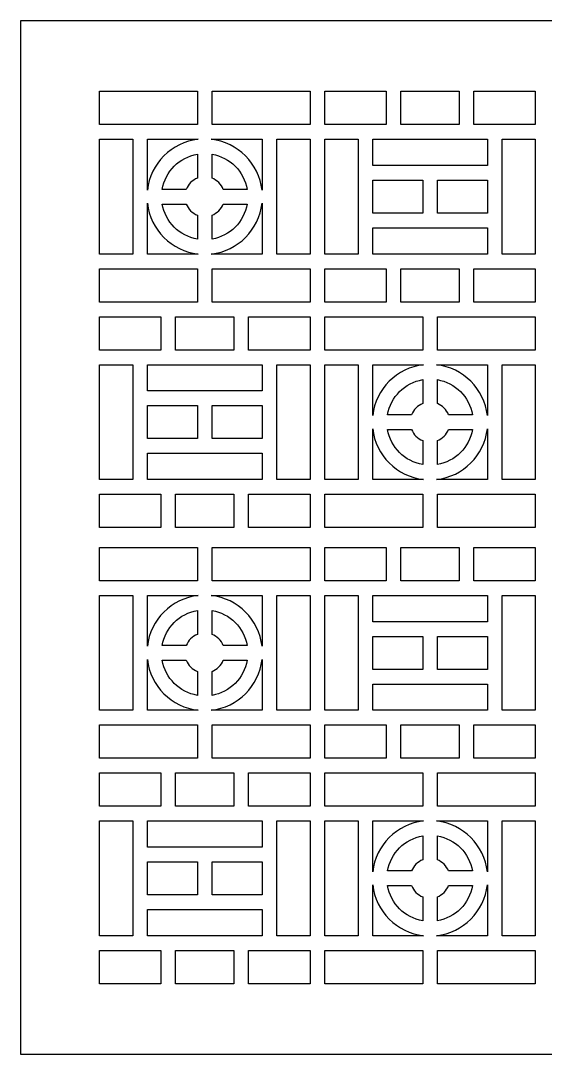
# Model space of a CAD drawing. Header units: centimetres. Extents: x 1.9 to 27.5, y -9.5 to -4.2.
# Drawn here: x 16.21 to 18.91, y -9.5 to -4.18 of the extents above; entities that cross this region are included whole.
import ezdxf

# ---------------------------------------------------------------- set-up
doc = ezdxf.new("R2010")
doc.units = ezdxf.units.CM
doc.header["$MEASUREMENT"] = 0
doc.layers.add('layer 1', color=7, linetype='Continuous')

msp = doc.modelspace()

# ---------------------------------------------------------------- linework, layer by layer
at = {"layer": 'layer 1', "color": 250}
for points, knots in [([(27.49999, -4.17941), (27.49999, -4.17941), (27.49999, -9.5), (27.49999, -9.5), (27.49999, -9.5), (27.49999, -9.5), (16.21108, -9.5), (16.21108, -9.5), (16.21108, -9.5), (16.21108, -9.5), (16.21108, -4.17941), (16.21108, -4.17941), (16.21108, -4.17941), (16.21108, -4.17941), (27.49999, -4.17941), (27.49999, -4.17941)], [0, 0, 0, 0, 0.2, 0.2, 0.2, 0.2, 0.4, 0.4, 0.4, 0.4, 0.6, 0.6, 0.6, 0.6, 1, 1, 1, 1]), ([(17.12116, -4.71454), (17.12116, -4.71454), (17.12116, -4.54292), (17.12116, -4.54292), (17.12116, -4.54292), (17.12116, -4.54292), (16.6165, -4.54292), (16.6165, -4.54292), (16.6165, -4.54292), (16.6165, -4.54292), (16.6165, -4.71454), (16.6165, -4.71454), (16.6165, -4.71454), (16.6165, -4.71454), (17.12116, -4.71454), (17.12116, -4.71454)], [0, 0, 0, 0, 0.2, 0.2, 0.2, 0.2, 0.4, 0.4, 0.4, 0.4, 0.6, 0.6, 0.6, 0.6, 1, 1, 1, 1]), ([(17.19665, -4.54292), (17.19665, -4.54292), (17.19666, -4.71454), (17.19666, -4.71454), (17.19666, -4.71454), (17.19666, -4.71454), (17.70131, -4.71454), (17.70131, -4.71454), (17.70131, -4.71454), (17.70131, -4.71454), (17.70131, -4.54292), (17.70131, -4.54292), (17.70131, -4.54292), (17.70131, -4.54292), (17.19665, -4.54292), (17.19665, -4.54292)], [0, 0, 0, 0, 0.2, 0.2, 0.2, 0.2, 0.4, 0.4, 0.4, 0.4, 0.6, 0.6, 0.6, 0.6, 1, 1, 1, 1]), ([(18.09411, -4.71454), (18.09411, -4.71454), (18.09411, -4.54292), (18.09411, -4.54292), (18.09411, -4.54292), (18.09411, -4.54292), (17.77695, -4.54292), (17.77695, -4.54292), (17.77695, -4.54292), (17.77695, -4.54292), (17.77695, -4.71454), (17.77695, -4.71454), (17.77695, -4.71454), (17.77695, -4.71454), (18.09411, -4.71454), (18.09411, -4.71454)], [0, 0, 0, 0, 0.2, 0.2, 0.2, 0.2, 0.4, 0.4, 0.4, 0.4, 0.6, 0.6, 0.6, 0.6, 1, 1, 1, 1]), ([(18.1696, -4.54292), (18.1696, -4.54292), (18.16961, -4.71454), (18.16961, -4.71454), (18.16961, -4.71454), (18.16961, -4.71454), (18.4691, -4.71454), (18.4691, -4.71454), (18.4691, -4.71454), (18.4691, -4.71454), (18.4691, -4.54292), (18.4691, -4.54292), (18.4691, -4.54292), (18.4691, -4.54292), (18.1696, -4.54292), (18.1696, -4.54292)], [0, 0, 0, 0, 0.2, 0.2, 0.2, 0.2, 0.4, 0.4, 0.4, 0.4, 0.6, 0.6, 0.6, 0.6, 1, 1, 1, 1]), ([(18.54459, -4.54292), (18.54459, -4.54292), (18.54459, -4.71454), (18.54459, -4.71454), (18.54459, -4.71454), (18.54459, -4.71454), (18.86176, -4.71454), (18.86176, -4.71454), (18.86176, -4.71454), (18.86176, -4.71454), (18.86176, -4.54292), (18.86176, -4.54292), (18.86176, -4.54292), (18.86176, -4.54292), (18.54459, -4.54292), (18.54459, -4.54292)], [0, 0, 0, 0, 0.2, 0.2, 0.2, 0.2, 0.4, 0.4, 0.4, 0.4, 0.6, 0.6, 0.6, 0.6, 1, 1, 1, 1]), ([(16.78812, -5.38062), (16.78812, -5.38062), (16.78812, -4.79003), (16.78812, -4.79003), (16.78812, -4.79003), (16.78812, -4.79003), (16.6165, -4.79003), (16.6165, -4.79003), (16.6165, -4.79003), (16.6165, -4.79003), (16.6165, -5.38062), (16.6165, -5.38062), (16.6165, -5.38062), (16.6165, -5.38062), (16.78812, -5.38062), (16.78812, -5.38062)], [0, 0, 0, 0, 0.2, 0.2, 0.2, 0.2, 0.4, 0.4, 0.4, 0.4, 0.6, 0.6, 0.6, 0.6, 1, 1, 1, 1]), ([(16.86362, -5.05126), (16.87925, -4.91434), (16.98793, -4.80566), (17.12485, -4.79003), (17.12485, -4.79003), (17.12485, -4.79003), (16.86362, -4.79003), (16.86362, -4.79003), (16.86362, -4.79003), (16.86362, -4.79003), (16.86362, -5.05126), (16.86362, -5.05126)], [0, 0, 0, 0, 0.25, 0.25, 0.25, 0.25, 0.5, 0.5, 0.5, 0.5, 1, 1, 1, 1]), ([(17.19296, -4.79003), (17.32988, -4.80566), (17.43856, -4.91434), (17.4542, -5.05125), (17.4542, -5.05125), (17.4542, -5.05125), (17.4542, -4.79003), (17.4542, -4.79003), (17.4542, -4.79003), (17.4542, -4.79003), (17.19296, -4.79003), (17.19296, -4.79003)], [0, 0, 0, 0, 0.25, 0.25, 0.25, 0.25, 0.5, 0.5, 0.5, 0.5, 1, 1, 1, 1]), ([(17.52969, -4.79003), (17.52969, -4.79003), (17.5297, -5.38062), (17.5297, -5.38062), (17.5297, -5.38062), (17.5297, -5.38062), (17.70131, -5.38062), (17.70131, -5.38062), (17.70131, -5.38062), (17.70131, -5.38062), (17.70131, -4.79003), (17.70131, -4.79003), (17.70131, -4.79003), (17.70131, -4.79003), (17.52969, -4.79003), (17.52969, -4.79003)], [0, 0, 0, 0, 0.2, 0.2, 0.2, 0.2, 0.4, 0.4, 0.4, 0.4, 0.6, 0.6, 0.6, 0.6, 1, 1, 1, 1]), ([(17.94856, -5.38062), (17.94856, -5.38062), (17.94856, -4.79003), (17.94856, -4.79003), (17.94856, -4.79003), (17.94856, -4.79003), (17.77695, -4.79003), (17.77695, -4.79003), (17.77695, -4.79003), (17.77695, -4.79003), (17.77695, -5.38062), (17.77695, -5.38062), (17.77695, -5.38062), (17.77695, -5.38062), (17.94856, -5.38062), (17.94856, -5.38062)], [0, 0, 0, 0, 0.2, 0.2, 0.2, 0.2, 0.4, 0.4, 0.4, 0.4, 0.6, 0.6, 0.6, 0.6, 1, 1, 1, 1]), ([(18.02406, -4.92485), (18.02406, -4.92485), (18.61464, -4.92485), (18.61464, -4.92485), (18.61464, -4.92485), (18.61464, -4.92485), (18.61464, -4.79003), (18.61464, -4.79003), (18.61464, -4.79003), (18.61464, -4.79003), (18.02406, -4.79003), (18.02406, -4.79003), (18.02406, -4.79003), (18.02406, -4.79003), (18.02406, -4.92485), (18.02406, -4.92485)], [0, 0, 0, 0, 0.2, 0.2, 0.2, 0.2, 0.4, 0.4, 0.4, 0.4, 0.6, 0.6, 0.6, 0.6, 1, 1, 1, 1]), ([(18.69014, -4.79003), (18.69014, -4.79003), (18.69014, -5.38062), (18.69014, -5.38062), (18.69014, -5.38062), (18.69014, -5.38062), (18.86176, -5.38062), (18.86176, -5.38062), (18.86176, -5.38062), (18.86176, -5.38062), (18.86176, -4.79003), (18.86176, -4.79003), (18.86176, -4.79003), (18.86176, -4.79003), (18.69014, -4.79003), (18.69014, -4.79003)], [0, 0, 0, 0, 0.2, 0.2, 0.2, 0.2, 0.4, 0.4, 0.4, 0.4, 0.6, 0.6, 0.6, 0.6, 1, 1, 1, 1]), ([(17.06349, -5.04758), (17.07391, -5.02129), (17.09487, -5.00032), (17.12116, -4.98991), (17.12116, -4.98991), (17.12116, -4.98991), (17.12116, -4.86665), (17.12116, -4.86665), (17.12116, -4.86665), (17.02888, -4.88247), (16.95605, -4.9553), (16.94023, -5.04758), (16.94023, -5.04758), (16.94023, -5.04758), (17.06349, -5.04758), (17.06349, -5.04758)], [0, 0, 0, 0, 0.2, 0.2, 0.2, 0.2, 0.4, 0.4, 0.4, 0.4, 0.6, 0.6, 0.6, 0.6, 1, 1, 1, 1]), ([(17.19666, -4.98991), (17.22295, -5.00032), (17.24391, -5.02129), (17.25432, -5.04758), (17.25432, -5.04758), (17.25432, -5.04758), (17.37759, -5.04758), (17.37759, -5.04758), (17.37759, -5.04758), (17.36176, -4.9553), (17.28894, -4.88247), (17.19666, -4.86664), (17.19666, -4.86664), (17.19666, -4.86664), (17.19666, -4.98991), (17.19666, -4.98991)], [0, 0, 0, 0, 0.2, 0.2, 0.2, 0.2, 0.4, 0.4, 0.4, 0.4, 0.6, 0.6, 0.6, 0.6, 1, 1, 1, 1]), ([(18.2816, -5.17031), (18.2816, -5.17031), (18.2816, -5.00034), (18.2816, -5.00034), (18.2816, -5.00034), (18.2816, -5.00034), (18.02406, -5.00034), (18.02406, -5.00034), (18.02406, -5.00034), (18.02406, -5.00034), (18.02406, -5.17031), (18.02406, -5.17031), (18.02406, -5.17031), (18.02406, -5.17031), (18.2816, -5.17031), (18.2816, -5.17031)], [0, 0, 0, 0, 0.2, 0.2, 0.2, 0.2, 0.4, 0.4, 0.4, 0.4, 0.6, 0.6, 0.6, 0.6, 1, 1, 1, 1]), ([(18.3571, -5.00034), (18.3571, -5.00034), (18.3571, -5.17031), (18.3571, -5.17031), (18.3571, -5.17031), (18.3571, -5.17031), (18.61464, -5.1703), (18.61464, -5.1703), (18.61464, -5.1703), (18.61464, -5.1703), (18.61464, -5.00034), (18.61464, -5.00034), (18.61464, -5.00034), (18.61464, -5.00034), (18.3571, -5.00034), (18.3571, -5.00034)], [0, 0, 0, 0, 0.2, 0.2, 0.2, 0.2, 0.4, 0.4, 0.4, 0.4, 0.6, 0.6, 0.6, 0.6, 1, 1, 1, 1]), ([(17.12483, -5.38062), (16.98792, -5.36498), (16.87925, -5.2563), (16.86362, -5.11939), (16.86362, -5.11939), (16.86362, -5.11939), (16.86362, -5.38062), (16.86362, -5.38062), (16.86362, -5.38062), (16.86362, -5.38062), (17.12483, -5.38062), (17.12483, -5.38062)], [0, 0, 0, 0, 0.25, 0.25, 0.25, 0.25, 0.5, 0.5, 0.5, 0.5, 1, 1, 1, 1]), ([(17.12116, -5.18074), (17.09487, -5.17033), (17.0739, -5.14936), (17.06349, -5.12307), (17.06349, -5.12307), (17.06349, -5.12307), (16.94023, -5.12307), (16.94023, -5.12307), (16.94023, -5.12307), (16.95605, -5.21535), (17.02888, -5.28818), (17.12116, -5.30401), (17.12116, -5.30401), (17.12116, -5.30401), (17.12116, -5.18074), (17.12116, -5.18074)], [0, 0, 0, 0, 0.2, 0.2, 0.2, 0.2, 0.4, 0.4, 0.4, 0.4, 0.6, 0.6, 0.6, 0.6, 1, 1, 1, 1]), ([(17.4542, -5.1194), (17.43856, -5.25631), (17.32989, -5.36498), (17.19298, -5.38062), (17.19298, -5.38062), (17.19298, -5.38062), (17.4542, -5.38062), (17.4542, -5.38062), (17.4542, -5.38062), (17.4542, -5.38062), (17.4542, -5.1194), (17.4542, -5.1194)], [0, 0, 0, 0, 0.25, 0.25, 0.25, 0.25, 0.5, 0.5, 0.5, 0.5, 1, 1, 1, 1]), ([(17.25432, -5.12307), (17.24391, -5.14936), (17.22295, -5.17033), (17.19666, -5.18074), (17.19666, -5.18074), (17.19666, -5.18074), (17.19666, -5.30401), (17.19666, -5.30401), (17.19666, -5.30401), (17.28894, -5.28818), (17.36176, -5.21535), (17.37759, -5.12307), (17.37759, -5.12307), (17.37759, -5.12307), (17.25432, -5.12307), (17.25432, -5.12307)], [0, 0, 0, 0, 0.2, 0.2, 0.2, 0.2, 0.4, 0.4, 0.4, 0.4, 0.6, 0.6, 0.6, 0.6, 1, 1, 1, 1]), ([(18.61464, -5.2458), (18.61464, -5.2458), (18.02406, -5.2458), (18.02406, -5.2458), (18.02406, -5.2458), (18.02406, -5.2458), (18.02406, -5.38062), (18.02406, -5.38062), (18.02406, -5.38062), (18.02406, -5.38062), (18.61464, -5.38062), (18.61464, -5.38062), (18.61464, -5.38062), (18.61464, -5.38062), (18.61464, -5.2458), (18.61464, -5.2458)], [0, 0, 0, 0, 0.2, 0.2, 0.2, 0.2, 0.4, 0.4, 0.4, 0.4, 0.6, 0.6, 0.6, 0.6, 1, 1, 1, 1]), ([(17.12116, -5.62773), (17.12116, -5.62773), (17.12116, -5.45611), (17.12116, -5.45611), (17.12116, -5.45611), (17.12116, -5.45611), (16.6165, -5.45611), (16.6165, -5.45611), (16.6165, -5.45611), (16.6165, -5.45611), (16.6165, -5.62773), (16.6165, -5.62773), (16.6165, -5.62773), (16.6165, -5.62773), (17.12116, -5.62773), (17.12116, -5.62773)], [0, 0, 0, 0, 0.2, 0.2, 0.2, 0.2, 0.4, 0.4, 0.4, 0.4, 0.6, 0.6, 0.6, 0.6, 1, 1, 1, 1]), ([(17.19665, -5.45611), (17.19665, -5.45611), (17.19666, -5.62773), (17.19666, -5.62773), (17.19666, -5.62773), (17.19666, -5.62773), (17.70131, -5.62773), (17.70131, -5.62773), (17.70131, -5.62773), (17.70131, -5.62773), (17.70131, -5.45611), (17.70131, -5.45611), (17.70131, -5.45611), (17.70131, -5.45611), (17.19665, -5.45611), (17.19665, -5.45611)], [0, 0, 0, 0, 0.2, 0.2, 0.2, 0.2, 0.4, 0.4, 0.4, 0.4, 0.6, 0.6, 0.6, 0.6, 1, 1, 1, 1]), ([(18.09411, -5.62773), (18.09411, -5.62773), (18.09411, -5.45611), (18.09411, -5.45611), (18.09411, -5.45611), (18.09411, -5.45611), (17.77695, -5.45611), (17.77695, -5.45611), (17.77695, -5.45611), (17.77695, -5.45611), (17.77695, -5.62773), (17.77695, -5.62773), (17.77695, -5.62773), (17.77695, -5.62773), (18.09411, -5.62773), (18.09411, -5.62773)], [0, 0, 0, 0, 0.2, 0.2, 0.2, 0.2, 0.4, 0.4, 0.4, 0.4, 0.6, 0.6, 0.6, 0.6, 1, 1, 1, 1]), ([(18.1696, -5.45611), (18.1696, -5.45611), (18.16961, -5.62773), (18.16961, -5.62773), (18.16961, -5.62773), (18.16961, -5.62773), (18.4691, -5.62773), (18.4691, -5.62773), (18.4691, -5.62773), (18.4691, -5.62773), (18.4691, -5.45611), (18.4691, -5.45611), (18.4691, -5.45611), (18.4691, -5.45611), (18.1696, -5.45611), (18.1696, -5.45611)], [0, 0, 0, 0, 0.2, 0.2, 0.2, 0.2, 0.4, 0.4, 0.4, 0.4, 0.6, 0.6, 0.6, 0.6, 1, 1, 1, 1]), ([(18.54459, -5.45611), (18.54459, -5.45611), (18.54459, -5.62773), (18.54459, -5.62773), (18.54459, -5.62773), (18.54459, -5.62773), (18.86176, -5.62773), (18.86176, -5.62773), (18.86176, -5.62773), (18.86176, -5.62773), (18.86176, -5.45611), (18.86176, -5.45611), (18.86176, -5.45611), (18.86176, -5.45611), (18.54459, -5.45611), (18.54459, -5.45611)], [0, 0, 0, 0, 0.2, 0.2, 0.2, 0.2, 0.4, 0.4, 0.4, 0.4, 0.6, 0.6, 0.6, 0.6, 1, 1, 1, 1]), ([(16.93367, -5.87498), (16.93367, -5.87498), (16.93366, -5.70337), (16.93366, -5.70337), (16.93366, -5.70337), (16.93366, -5.70337), (16.6165, -5.70337), (16.6165, -5.70337), (16.6165, -5.70337), (16.6165, -5.70337), (16.6165, -5.87498), (16.6165, -5.87498), (16.6165, -5.87498), (16.6165, -5.87498), (16.93367, -5.87498), (16.93367, -5.87498)], [0, 0, 0, 0, 0.2, 0.2, 0.2, 0.2, 0.4, 0.4, 0.4, 0.4, 0.6, 0.6, 0.6, 0.6, 1, 1, 1, 1]), ([(17.00916, -5.70337), (17.00916, -5.70337), (17.00916, -5.87498), (17.00916, -5.87498), (17.00916, -5.87498), (17.00916, -5.87498), (17.30866, -5.87498), (17.30866, -5.87498), (17.30866, -5.87498), (17.30866, -5.87498), (17.30865, -5.70337), (17.30865, -5.70337), (17.30865, -5.70337), (17.30865, -5.70337), (17.00916, -5.70337), (17.00916, -5.70337)], [0, 0, 0, 0, 0.2, 0.2, 0.2, 0.2, 0.4, 0.4, 0.4, 0.4, 0.6, 0.6, 0.6, 0.6, 1, 1, 1, 1]), ([(17.38415, -5.70337), (17.38415, -5.70337), (17.38415, -5.87498), (17.38415, -5.87498), (17.38415, -5.87498), (17.38415, -5.87498), (17.70131, -5.87498), (17.70131, -5.87498), (17.70131, -5.87498), (17.70131, -5.87498), (17.70131, -5.70337), (17.70131, -5.70337), (17.70131, -5.70337), (17.70131, -5.70337), (17.38415, -5.70337), (17.38415, -5.70337)], [0, 0, 0, 0, 0.2, 0.2, 0.2, 0.2, 0.4, 0.4, 0.4, 0.4, 0.6, 0.6, 0.6, 0.6, 1, 1, 1, 1]), ([(18.2816, -5.87498), (18.2816, -5.87498), (18.2816, -5.70337), (18.2816, -5.70337), (18.2816, -5.70337), (18.2816, -5.70337), (17.77695, -5.70337), (17.77695, -5.70337), (17.77695, -5.70337), (17.77695, -5.70337), (17.77695, -5.87498), (17.77695, -5.87498), (17.77695, -5.87498), (17.77695, -5.87498), (18.2816, -5.87498), (18.2816, -5.87498)], [0, 0, 0, 0, 0.2, 0.2, 0.2, 0.2, 0.4, 0.4, 0.4, 0.4, 0.6, 0.6, 0.6, 0.6, 1, 1, 1, 1]), ([(18.3571, -5.70337), (18.3571, -5.70337), (18.3571, -5.87498), (18.3571, -5.87498), (18.3571, -5.87498), (18.3571, -5.87498), (18.86176, -5.87498), (18.86176, -5.87498), (18.86176, -5.87498), (18.86176, -5.87498), (18.86176, -5.70337), (18.86176, -5.70337), (18.86176, -5.70337), (18.86176, -5.70337), (18.3571, -5.70337), (18.3571, -5.70337)], [0, 0, 0, 0, 0.2, 0.2, 0.2, 0.2, 0.4, 0.4, 0.4, 0.4, 0.6, 0.6, 0.6, 0.6, 1, 1, 1, 1]), ([(16.78812, -6.54106), (16.78812, -6.54106), (16.78812, -5.95048), (16.78812, -5.95048), (16.78812, -5.95048), (16.78812, -5.95048), (16.6165, -5.95048), (16.6165, -5.95048), (16.6165, -5.95048), (16.6165, -5.95048), (16.6165, -6.54106), (16.6165, -6.54106), (16.6165, -6.54106), (16.6165, -6.54106), (16.78812, -6.54106), (16.78812, -6.54106)], [0, 0, 0, 0, 0.2, 0.2, 0.2, 0.2, 0.4, 0.4, 0.4, 0.4, 0.6, 0.6, 0.6, 0.6, 1, 1, 1, 1]), ([(16.86362, -6.08529), (16.86362, -6.08529), (17.4542, -6.08529), (17.4542, -6.08529), (17.4542, -6.08529), (17.4542, -6.08529), (17.4542, -5.95048), (17.4542, -5.95048), (17.4542, -5.95048), (17.4542, -5.95048), (16.86362, -5.95048), (16.86362, -5.95048), (16.86362, -5.95048), (16.86362, -5.95048), (16.86362, -6.08529), (16.86362, -6.08529)], [0, 0, 0, 0, 0.2, 0.2, 0.2, 0.2, 0.4, 0.4, 0.4, 0.4, 0.6, 0.6, 0.6, 0.6, 1, 1, 1, 1]), ([(17.52969, -5.95048), (17.52969, -5.95048), (17.5297, -6.54106), (17.5297, -6.54106), (17.5297, -6.54106), (17.5297, -6.54106), (17.70131, -6.54106), (17.70131, -6.54106), (17.70131, -6.54106), (17.70131, -6.54106), (17.70131, -5.95048), (17.70131, -5.95048), (17.70131, -5.95048), (17.70131, -5.95048), (17.52969, -5.95048), (17.52969, -5.95048)], [0, 0, 0, 0, 0.2, 0.2, 0.2, 0.2, 0.4, 0.4, 0.4, 0.4, 0.6, 0.6, 0.6, 0.6, 1, 1, 1, 1]), ([(17.94856, -6.54106), (17.94856, -6.54106), (17.94856, -5.95048), (17.94856, -5.95048), (17.94856, -5.95048), (17.94856, -5.95048), (17.77695, -5.95048), (17.77695, -5.95048), (17.77695, -5.95048), (17.77695, -5.95048), (17.77695, -6.54106), (17.77695, -6.54106), (17.77695, -6.54106), (17.77695, -6.54106), (17.94856, -6.54106), (17.94856, -6.54106)], [0, 0, 0, 0, 0.2, 0.2, 0.2, 0.2, 0.4, 0.4, 0.4, 0.4, 0.6, 0.6, 0.6, 0.6, 1, 1, 1, 1]), ([(18.02406, -6.2117), (18.03969, -6.07479), (18.14837, -5.96611), (18.28528, -5.95048), (18.28528, -5.95048), (18.28528, -5.95048), (18.02406, -5.95048), (18.02406, -5.95048), (18.02406, -5.95048), (18.02406, -5.95048), (18.02406, -6.2117), (18.02406, -6.2117)], [0, 0, 0, 0, 0.25, 0.25, 0.25, 0.25, 0.5, 0.5, 0.5, 0.5, 1, 1, 1, 1]), ([(18.35342, -5.95048), (18.49033, -5.96611), (18.59901, -6.07478), (18.61464, -6.21169), (18.61464, -6.21169), (18.61464, -6.21169), (18.61464, -5.95048), (18.61464, -5.95048), (18.61464, -5.95048), (18.61464, -5.95048), (18.35342, -5.95048), (18.35342, -5.95048)], [0, 0, 0, 0, 0.25, 0.25, 0.25, 0.25, 0.5, 0.5, 0.5, 0.5, 1, 1, 1, 1]), ([(18.69014, -5.95048), (18.69014, -5.95048), (18.69014, -6.54106), (18.69014, -6.54106), (18.69014, -6.54106), (18.69014, -6.54106), (18.86176, -6.54106), (18.86176, -6.54106), (18.86176, -6.54106), (18.86176, -6.54106), (18.86176, -5.95048), (18.86176, -5.95048), (18.86176, -5.95048), (18.86176, -5.95048), (18.69014, -5.95048), (18.69014, -5.95048)], [0, 0, 0, 0, 0.2, 0.2, 0.2, 0.2, 0.4, 0.4, 0.4, 0.4, 0.6, 0.6, 0.6, 0.6, 1, 1, 1, 1]), ([(18.22393, -6.20802), (18.23435, -6.18173), (18.25531, -6.16076), (18.2816, -6.15035), (18.2816, -6.15035), (18.2816, -6.15035), (18.2816, -6.02709), (18.2816, -6.02709), (18.2816, -6.02709), (18.18932, -6.04291), (18.1165, -6.11574), (18.10067, -6.20802), (18.10067, -6.20802), (18.10067, -6.20802), (18.22393, -6.20802), (18.22393, -6.20802)], [0, 0, 0, 0, 0.2, 0.2, 0.2, 0.2, 0.4, 0.4, 0.4, 0.4, 0.6, 0.6, 0.6, 0.6, 1, 1, 1, 1]), ([(18.3571, -6.15035), (18.38339, -6.16076), (18.40435, -6.18173), (18.41477, -6.20802), (18.41477, -6.20802), (18.41477, -6.20802), (18.53803, -6.20802), (18.53803, -6.20802), (18.53803, -6.20802), (18.52221, -6.11574), (18.44938, -6.04291), (18.3571, -6.02709), (18.3571, -6.02709), (18.3571, -6.02709), (18.3571, -6.15035), (18.3571, -6.15035)], [0, 0, 0, 0, 0.2, 0.2, 0.2, 0.2, 0.4, 0.4, 0.4, 0.4, 0.6, 0.6, 0.6, 0.6, 1, 1, 1, 1]), ([(17.12116, -6.33075), (17.12116, -6.33075), (17.12116, -6.16079), (17.12116, -6.16079), (17.12116, -6.16079), (17.12116, -6.16079), (16.86362, -6.16079), (16.86362, -6.16079), (16.86362, -6.16079), (16.86362, -6.16079), (16.86362, -6.33075), (16.86362, -6.33075), (16.86362, -6.33075), (16.86362, -6.33075), (17.12116, -6.33075), (17.12116, -6.33075)], [0, 0, 0, 0, 0.2, 0.2, 0.2, 0.2, 0.4, 0.4, 0.4, 0.4, 0.6, 0.6, 0.6, 0.6, 1, 1, 1, 1]), ([(17.19665, -6.16079), (17.19665, -6.16079), (17.19666, -6.33075), (17.19666, -6.33075), (17.19666, -6.33075), (17.19666, -6.33075), (17.4542, -6.33075), (17.4542, -6.33075), (17.4542, -6.33075), (17.4542, -6.33075), (17.4542, -6.16079), (17.4542, -6.16079), (17.4542, -6.16079), (17.4542, -6.16079), (17.19665, -6.16079), (17.19665, -6.16079)], [0, 0, 0, 0, 0.2, 0.2, 0.2, 0.2, 0.4, 0.4, 0.4, 0.4, 0.6, 0.6, 0.6, 0.6, 1, 1, 1, 1]), ([(18.28529, -6.54106), (18.14837, -6.52543), (18.03969, -6.41675), (18.02406, -6.27983), (18.02406, -6.27983), (18.02406, -6.27983), (18.02406, -6.54106), (18.02406, -6.54106), (18.02406, -6.54106), (18.02406, -6.54106), (18.28529, -6.54106), (18.28529, -6.54106)], [0, 0, 0, 0, 0.25, 0.25, 0.25, 0.25, 0.5, 0.5, 0.5, 0.5, 1, 1, 1, 1]), ([(18.2816, -6.34118), (18.25531, -6.33077), (18.23435, -6.3098), (18.22394, -6.28352), (18.22394, -6.28352), (18.22394, -6.28352), (18.10067, -6.28352), (18.10067, -6.28352), (18.10067, -6.28352), (18.1165, -6.37579), (18.18932, -6.44862), (18.2816, -6.46445), (18.2816, -6.46445), (18.2816, -6.46445), (18.2816, -6.34118), (18.2816, -6.34118)], [0, 0, 0, 0, 0.2, 0.2, 0.2, 0.2, 0.4, 0.4, 0.4, 0.4, 0.6, 0.6, 0.6, 0.6, 1, 1, 1, 1]), ([(18.61464, -6.27984), (18.59901, -6.41675), (18.49033, -6.52543), (18.35341, -6.54106), (18.35341, -6.54106), (18.35341, -6.54106), (18.61464, -6.54106), (18.61464, -6.54106), (18.61464, -6.54106), (18.61464, -6.54106), (18.61464, -6.27984), (18.61464, -6.27984)], [0, 0, 0, 0, 0.25, 0.25, 0.25, 0.25, 0.5, 0.5, 0.5, 0.5, 1, 1, 1, 1]), ([(18.41477, -6.28352), (18.40435, -6.30981), (18.38339, -6.33077), (18.3571, -6.34118), (18.3571, -6.34118), (18.3571, -6.34118), (18.3571, -6.46445), (18.3571, -6.46445), (18.3571, -6.46445), (18.44938, -6.44862), (18.5222, -6.37579), (18.53803, -6.28352), (18.53803, -6.28352), (18.53803, -6.28352), (18.41477, -6.28352), (18.41477, -6.28352)], [0, 0, 0, 0, 0.2, 0.2, 0.2, 0.2, 0.4, 0.4, 0.4, 0.4, 0.6, 0.6, 0.6, 0.6, 1, 1, 1, 1]), ([(17.4542, -6.40624), (17.4542, -6.40624), (16.86362, -6.40624), (16.86362, -6.40624), (16.86362, -6.40624), (16.86362, -6.40624), (16.86362, -6.54106), (16.86362, -6.54106), (16.86362, -6.54106), (16.86362, -6.54106), (17.4542, -6.54106), (17.4542, -6.54106), (17.4542, -6.54106), (17.4542, -6.54106), (17.4542, -6.40624), (17.4542, -6.40624)], [0, 0, 0, 0, 0.2, 0.2, 0.2, 0.2, 0.4, 0.4, 0.4, 0.4, 0.6, 0.6, 0.6, 0.6, 1, 1, 1, 1]), ([(16.93367, -6.78817), (16.93367, -6.78817), (16.93366, -6.61656), (16.93366, -6.61656), (16.93366, -6.61656), (16.93366, -6.61656), (16.6165, -6.61656), (16.6165, -6.61656), (16.6165, -6.61656), (16.6165, -6.61656), (16.6165, -6.78817), (16.6165, -6.78817), (16.6165, -6.78817), (16.6165, -6.78817), (16.93367, -6.78817), (16.93367, -6.78817)], [0, 0, 0, 0, 0.2, 0.2, 0.2, 0.2, 0.4, 0.4, 0.4, 0.4, 0.6, 0.6, 0.6, 0.6, 1, 1, 1, 1]), ([(17.00916, -6.61656), (17.00916, -6.61656), (17.00916, -6.78817), (17.00916, -6.78817), (17.00916, -6.78817), (17.00916, -6.78817), (17.30866, -6.78817), (17.30866, -6.78817), (17.30866, -6.78817), (17.30866, -6.78817), (17.30865, -6.61655), (17.30865, -6.61655), (17.30865, -6.61655), (17.30865, -6.61655), (17.00916, -6.61656), (17.00916, -6.61656)], [0, 0, 0, 0, 0.2, 0.2, 0.2, 0.2, 0.4, 0.4, 0.4, 0.4, 0.6, 0.6, 0.6, 0.6, 1, 1, 1, 1]), ([(17.38415, -6.61655), (17.38415, -6.61655), (17.38415, -6.78817), (17.38415, -6.78817), (17.38415, -6.78817), (17.38415, -6.78817), (17.70131, -6.78817), (17.70131, -6.78817), (17.70131, -6.78817), (17.70131, -6.78817), (17.70131, -6.61655), (17.70131, -6.61655), (17.70131, -6.61655), (17.70131, -6.61655), (17.38415, -6.61655), (17.38415, -6.61655)], [0, 0, 0, 0, 0.2, 0.2, 0.2, 0.2, 0.4, 0.4, 0.4, 0.4, 0.6, 0.6, 0.6, 0.6, 1, 1, 1, 1]), ([(18.2816, -6.78817), (18.2816, -6.78817), (18.2816, -6.61656), (18.2816, -6.61656), (18.2816, -6.61656), (18.2816, -6.61656), (17.77695, -6.61656), (17.77695, -6.61656), (17.77695, -6.61656), (17.77695, -6.61656), (17.77695, -6.78817), (17.77695, -6.78817), (17.77695, -6.78817), (17.77695, -6.78817), (18.2816, -6.78817), (18.2816, -6.78817)], [0, 0, 0, 0, 0.2, 0.2, 0.2, 0.2, 0.4, 0.4, 0.4, 0.4, 0.6, 0.6, 0.6, 0.6, 1, 1, 1, 1]), ([(18.3571, -6.61656), (18.3571, -6.61656), (18.3571, -6.78817), (18.3571, -6.78817), (18.3571, -6.78817), (18.3571, -6.78817), (18.86176, -6.78817), (18.86176, -6.78817), (18.86176, -6.78817), (18.86176, -6.78817), (18.86176, -6.61655), (18.86176, -6.61655), (18.86176, -6.61655), (18.86176, -6.61655), (18.3571, -6.61656), (18.3571, -6.61656)], [0, 0, 0, 0, 0.2, 0.2, 0.2, 0.2, 0.4, 0.4, 0.4, 0.4, 0.6, 0.6, 0.6, 0.6, 1, 1, 1, 1]), ([(17.12116, -7.06285), (17.12116, -7.06285), (17.12116, -6.89124), (17.12116, -6.89124), (17.12116, -6.89124), (17.12116, -6.89124), (16.6165, -6.89124), (16.6165, -6.89124), (16.6165, -6.89124), (16.6165, -6.89124), (16.6165, -7.06285), (16.6165, -7.06285), (16.6165, -7.06285), (16.6165, -7.06285), (17.12116, -7.06285), (17.12116, -7.06285)], [0, 0, 0, 0, 0.2, 0.2, 0.2, 0.2, 0.4, 0.4, 0.4, 0.4, 0.6, 0.6, 0.6, 0.6, 1, 1, 1, 1]), ([(17.19665, -6.89124), (17.19665, -6.89124), (17.19666, -7.06285), (17.19666, -7.06285), (17.19666, -7.06285), (17.19666, -7.06285), (17.70131, -7.06285), (17.70131, -7.06285), (17.70131, -7.06285), (17.70131, -7.06285), (17.70131, -6.89124), (17.70131, -6.89124), (17.70131, -6.89124), (17.70131, -6.89124), (17.19665, -6.89124), (17.19665, -6.89124)], [0, 0, 0, 0, 0.2, 0.2, 0.2, 0.2, 0.4, 0.4, 0.4, 0.4, 0.6, 0.6, 0.6, 0.6, 1, 1, 1, 1]), ([(18.09411, -7.06285), (18.09411, -7.06285), (18.09411, -6.89124), (18.09411, -6.89124), (18.09411, -6.89124), (18.09411, -6.89124), (17.77695, -6.89124), (17.77695, -6.89124), (17.77695, -6.89124), (17.77695, -6.89124), (17.77695, -7.06285), (17.77695, -7.06285), (17.77695, -7.06285), (17.77695, -7.06285), (18.09411, -7.06285), (18.09411, -7.06285)], [0, 0, 0, 0, 0.2, 0.2, 0.2, 0.2, 0.4, 0.4, 0.4, 0.4, 0.6, 0.6, 0.6, 0.6, 1, 1, 1, 1]), ([(18.1696, -6.89124), (18.1696, -6.89124), (18.16961, -7.06285), (18.16961, -7.06285), (18.16961, -7.06285), (18.16961, -7.06285), (18.4691, -7.06285), (18.4691, -7.06285), (18.4691, -7.06285), (18.4691, -7.06285), (18.4691, -6.89124), (18.4691, -6.89124), (18.4691, -6.89124), (18.4691, -6.89124), (18.1696, -6.89124), (18.1696, -6.89124)], [0, 0, 0, 0, 0.2, 0.2, 0.2, 0.2, 0.4, 0.4, 0.4, 0.4, 0.6, 0.6, 0.6, 0.6, 1, 1, 1, 1]), ([(18.54459, -6.89124), (18.54459, -6.89124), (18.54459, -7.06285), (18.54459, -7.06285), (18.54459, -7.06285), (18.54459, -7.06285), (18.86176, -7.06285), (18.86176, -7.06285), (18.86176, -7.06285), (18.86176, -7.06285), (18.86176, -6.89124), (18.86176, -6.89124), (18.86176, -6.89124), (18.86176, -6.89124), (18.54459, -6.89124), (18.54459, -6.89124)], [0, 0, 0, 0, 0.2, 0.2, 0.2, 0.2, 0.4, 0.4, 0.4, 0.4, 0.6, 0.6, 0.6, 0.6, 1, 1, 1, 1]), ([(16.78812, -7.72893), (16.78812, -7.72893), (16.78812, -7.13835), (16.78812, -7.13835), (16.78812, -7.13835), (16.78812, -7.13835), (16.6165, -7.13835), (16.6165, -7.13835), (16.6165, -7.13835), (16.6165, -7.13835), (16.6165, -7.72893), (16.6165, -7.72893), (16.6165, -7.72893), (16.6165, -7.72893), (16.78812, -7.72893), (16.78812, -7.72893)], [0, 0, 0, 0, 0.2, 0.2, 0.2, 0.2, 0.4, 0.4, 0.4, 0.4, 0.6, 0.6, 0.6, 0.6, 1, 1, 1, 1]), ([(16.86362, -7.39957), (16.87925, -7.26266), (16.98793, -7.15398), (17.12484, -7.13835), (17.12484, -7.13835), (17.12484, -7.13835), (16.86362, -7.13835), (16.86362, -7.13835), (16.86362, -7.13835), (16.86362, -7.13835), (16.86362, -7.39957), (16.86362, -7.39957)], [0, 0, 0, 0, 0.25, 0.25, 0.25, 0.25, 0.5, 0.5, 0.5, 0.5, 1, 1, 1, 1]), ([(17.19298, -7.13835), (17.32989, -7.15398), (17.43856, -7.26265), (17.4542, -7.39956), (17.4542, -7.39956), (17.4542, -7.39956), (17.4542, -7.13835), (17.4542, -7.13835), (17.4542, -7.13835), (17.4542, -7.13835), (17.19298, -7.13835), (17.19298, -7.13835)], [0, 0, 0, 0, 0.25, 0.25, 0.25, 0.25, 0.5, 0.5, 0.5, 0.5, 1, 1, 1, 1]), ([(17.52969, -7.13835), (17.52969, -7.13835), (17.5297, -7.72893), (17.5297, -7.72893), (17.5297, -7.72893), (17.5297, -7.72893), (17.70131, -7.72893), (17.70131, -7.72893), (17.70131, -7.72893), (17.70131, -7.72893), (17.70131, -7.13835), (17.70131, -7.13835), (17.70131, -7.13835), (17.70131, -7.13835), (17.52969, -7.13835), (17.52969, -7.13835)], [0, 0, 0, 0, 0.2, 0.2, 0.2, 0.2, 0.4, 0.4, 0.4, 0.4, 0.6, 0.6, 0.6, 0.6, 1, 1, 1, 1]), ([(17.94856, -7.72893), (17.94856, -7.72893), (17.94856, -7.13835), (17.94856, -7.13835), (17.94856, -7.13835), (17.94856, -7.13835), (17.77695, -7.13835), (17.77695, -7.13835), (17.77695, -7.13835), (17.77695, -7.13835), (17.77695, -7.72893), (17.77695, -7.72893), (17.77695, -7.72893), (17.77695, -7.72893), (17.94856, -7.72893), (17.94856, -7.72893)], [0, 0, 0, 0, 0.2, 0.2, 0.2, 0.2, 0.4, 0.4, 0.4, 0.4, 0.6, 0.6, 0.6, 0.6, 1, 1, 1, 1]), ([(18.02406, -7.27316), (18.02406, -7.27316), (18.61464, -7.27316), (18.61464, -7.27316), (18.61464, -7.27316), (18.61464, -7.27316), (18.61464, -7.13835), (18.61464, -7.13835), (18.61464, -7.13835), (18.61464, -7.13835), (18.02406, -7.13835), (18.02406, -7.13835), (18.02406, -7.13835), (18.02406, -7.13835), (18.02406, -7.27316), (18.02406, -7.27316)], [0, 0, 0, 0, 0.2, 0.2, 0.2, 0.2, 0.4, 0.4, 0.4, 0.4, 0.6, 0.6, 0.6, 0.6, 1, 1, 1, 1]), ([(18.69014, -7.13835), (18.69014, -7.13835), (18.69014, -7.72893), (18.69014, -7.72893), (18.69014, -7.72893), (18.69014, -7.72893), (18.86176, -7.72893), (18.86176, -7.72893), (18.86176, -7.72893), (18.86176, -7.72893), (18.86176, -7.13835), (18.86176, -7.13835), (18.86176, -7.13835), (18.86176, -7.13835), (18.69014, -7.13835), (18.69014, -7.13835)], [0, 0, 0, 0, 0.2, 0.2, 0.2, 0.2, 0.4, 0.4, 0.4, 0.4, 0.6, 0.6, 0.6, 0.6, 1, 1, 1, 1]), ([(17.06349, -7.39589), (17.0739, -7.3696), (17.09487, -7.34864), (17.12116, -7.33822), (17.12116, -7.33822), (17.12116, -7.33822), (17.12116, -7.21496), (17.12116, -7.21496), (17.12116, -7.21496), (17.02888, -7.23078), (16.95605, -7.30361), (16.94023, -7.39589), (16.94023, -7.39589), (16.94023, -7.39589), (17.06349, -7.39589), (17.06349, -7.39589)], [0, 0, 0, 0, 0.2, 0.2, 0.2, 0.2, 0.4, 0.4, 0.4, 0.4, 0.6, 0.6, 0.6, 0.6, 1, 1, 1, 1]), ([(17.19666, -7.33822), (17.22295, -7.34863), (17.24391, -7.3696), (17.25432, -7.39589), (17.25432, -7.39589), (17.25432, -7.39589), (17.37759, -7.39589), (17.37759, -7.39589), (17.37759, -7.39589), (17.36176, -7.30361), (17.28894, -7.23078), (17.19666, -7.21496), (17.19666, -7.21496), (17.19666, -7.21496), (17.19666, -7.33822), (17.19666, -7.33822)], [0, 0, 0, 0, 0.2, 0.2, 0.2, 0.2, 0.4, 0.4, 0.4, 0.4, 0.6, 0.6, 0.6, 0.6, 1, 1, 1, 1]), ([(18.2816, -7.51862), (18.2816, -7.51862), (18.2816, -7.34866), (18.2816, -7.34866), (18.2816, -7.34866), (18.2816, -7.34866), (18.02406, -7.34866), (18.02406, -7.34866), (18.02406, -7.34866), (18.02406, -7.34866), (18.02406, -7.51862), (18.02406, -7.51862), (18.02406, -7.51862), (18.02406, -7.51862), (18.2816, -7.51862), (18.2816, -7.51862)], [0, 0, 0, 0, 0.2, 0.2, 0.2, 0.2, 0.4, 0.4, 0.4, 0.4, 0.6, 0.6, 0.6, 0.6, 1, 1, 1, 1]), ([(18.3571, -7.34866), (18.3571, -7.34866), (18.3571, -7.51862), (18.3571, -7.51862), (18.3571, -7.51862), (18.3571, -7.51862), (18.61464, -7.51862), (18.61464, -7.51862), (18.61464, -7.51862), (18.61464, -7.51862), (18.61464, -7.34866), (18.61464, -7.34866), (18.61464, -7.34866), (18.61464, -7.34866), (18.3571, -7.34866), (18.3571, -7.34866)], [0, 0, 0, 0, 0.2, 0.2, 0.2, 0.2, 0.4, 0.4, 0.4, 0.4, 0.6, 0.6, 0.6, 0.6, 1, 1, 1, 1]), ([(17.12485, -7.72893), (16.98793, -7.7133), (16.87925, -7.60462), (16.86362, -7.4677), (16.86362, -7.4677), (16.86362, -7.4677), (16.86362, -7.72893), (16.86362, -7.72893), (16.86362, -7.72893), (16.86362, -7.72893), (17.12485, -7.72893), (17.12485, -7.72893)], [0, 0, 0, 0, 0.25, 0.25, 0.25, 0.25, 0.5, 0.5, 0.5, 0.5, 1, 1, 1, 1]), ([(17.12116, -7.52905), (17.09487, -7.51864), (17.07391, -7.49768), (17.06349, -7.47139), (17.06349, -7.47139), (17.06349, -7.47139), (16.94023, -7.47139), (16.94023, -7.47139), (16.94023, -7.47139), (16.95605, -7.56367), (17.02888, -7.63649), (17.12116, -7.65232), (17.12116, -7.65232), (17.12116, -7.65232), (17.12116, -7.52905), (17.12116, -7.52905)], [0, 0, 0, 0, 0.2, 0.2, 0.2, 0.2, 0.4, 0.4, 0.4, 0.4, 0.6, 0.6, 0.6, 0.6, 1, 1, 1, 1]), ([(17.4542, -7.46771), (17.43856, -7.60462), (17.32989, -7.7133), (17.19297, -7.72893), (17.19297, -7.72893), (17.19297, -7.72893), (17.4542, -7.72893), (17.4542, -7.72893), (17.4542, -7.72893), (17.4542, -7.72893), (17.4542, -7.46771), (17.4542, -7.46771)], [0, 0, 0, 0, 0.25, 0.25, 0.25, 0.25, 0.5, 0.5, 0.5, 0.5, 1, 1, 1, 1]), ([(17.25432, -7.47139), (17.24391, -7.49768), (17.22295, -7.51864), (17.19666, -7.52905), (17.19666, -7.52905), (17.19666, -7.52905), (17.19666, -7.65232), (17.19666, -7.65232), (17.19666, -7.65232), (17.28894, -7.63649), (17.36176, -7.56367), (17.37759, -7.47139), (17.37759, -7.47139), (17.37759, -7.47139), (17.25432, -7.47139), (17.25432, -7.47139)], [0, 0, 0, 0, 0.2, 0.2, 0.2, 0.2, 0.4, 0.4, 0.4, 0.4, 0.6, 0.6, 0.6, 0.6, 1, 1, 1, 1]), ([(18.61464, -7.59411), (18.61464, -7.59411), (18.02406, -7.59412), (18.02406, -7.59412), (18.02406, -7.59412), (18.02406, -7.59412), (18.02406, -7.72893), (18.02406, -7.72893), (18.02406, -7.72893), (18.02406, -7.72893), (18.61464, -7.72893), (18.61464, -7.72893), (18.61464, -7.72893), (18.61464, -7.72893), (18.61464, -7.59411), (18.61464, -7.59411)], [0, 0, 0, 0, 0.2, 0.2, 0.2, 0.2, 0.4, 0.4, 0.4, 0.4, 0.6, 0.6, 0.6, 0.6, 1, 1, 1, 1]), ([(17.12116, -7.97604), (17.12116, -7.97604), (17.12116, -7.80443), (17.12116, -7.80443), (17.12116, -7.80443), (17.12116, -7.80443), (16.6165, -7.80443), (16.6165, -7.80443), (16.6165, -7.80443), (16.6165, -7.80443), (16.6165, -7.97604), (16.6165, -7.97604), (16.6165, -7.97604), (16.6165, -7.97604), (17.12116, -7.97604), (17.12116, -7.97604)], [0, 0, 0, 0, 0.2, 0.2, 0.2, 0.2, 0.4, 0.4, 0.4, 0.4, 0.6, 0.6, 0.6, 0.6, 1, 1, 1, 1]), ([(17.19665, -7.80443), (17.19665, -7.80443), (17.19666, -7.97604), (17.19666, -7.97604), (17.19666, -7.97604), (17.19666, -7.97604), (17.70131, -7.97604), (17.70131, -7.97604), (17.70131, -7.97604), (17.70131, -7.97604), (17.70131, -7.80443), (17.70131, -7.80443), (17.70131, -7.80443), (17.70131, -7.80443), (17.19665, -7.80443), (17.19665, -7.80443)], [0, 0, 0, 0, 0.2, 0.2, 0.2, 0.2, 0.4, 0.4, 0.4, 0.4, 0.6, 0.6, 0.6, 0.6, 1, 1, 1, 1]), ([(18.09411, -7.97604), (18.09411, -7.97604), (18.09411, -7.80443), (18.09411, -7.80443), (18.09411, -7.80443), (18.09411, -7.80443), (17.77695, -7.80443), (17.77695, -7.80443), (17.77695, -7.80443), (17.77695, -7.80443), (17.77695, -7.97604), (17.77695, -7.97604), (17.77695, -7.97604), (17.77695, -7.97604), (18.09411, -7.97604), (18.09411, -7.97604)], [0, 0, 0, 0, 0.2, 0.2, 0.2, 0.2, 0.4, 0.4, 0.4, 0.4, 0.6, 0.6, 0.6, 0.6, 1, 1, 1, 1]), ([(18.1696, -7.80443), (18.1696, -7.80443), (18.16961, -7.97604), (18.16961, -7.97604), (18.16961, -7.97604), (18.16961, -7.97604), (18.4691, -7.97604), (18.4691, -7.97604), (18.4691, -7.97604), (18.4691, -7.97604), (18.4691, -7.80443), (18.4691, -7.80443), (18.4691, -7.80443), (18.4691, -7.80443), (18.1696, -7.80443), (18.1696, -7.80443)], [0, 0, 0, 0, 0.2, 0.2, 0.2, 0.2, 0.4, 0.4, 0.4, 0.4, 0.6, 0.6, 0.6, 0.6, 1, 1, 1, 1]), ([(18.54459, -7.80443), (18.54459, -7.80443), (18.54459, -7.97604), (18.54459, -7.97604), (18.54459, -7.97604), (18.54459, -7.97604), (18.86176, -7.97604), (18.86176, -7.97604), (18.86176, -7.97604), (18.86176, -7.97604), (18.86176, -7.80443), (18.86176, -7.80443), (18.86176, -7.80443), (18.86176, -7.80443), (18.54459, -7.80443), (18.54459, -7.80443)], [0, 0, 0, 0, 0.2, 0.2, 0.2, 0.2, 0.4, 0.4, 0.4, 0.4, 0.6, 0.6, 0.6, 0.6, 1, 1, 1, 1]), ([(16.93367, -8.22329), (16.93367, -8.22329), (16.93366, -8.05168), (16.93366, -8.05168), (16.93366, -8.05168), (16.93366, -8.05168), (16.6165, -8.05168), (16.6165, -8.05168), (16.6165, -8.05168), (16.6165, -8.05168), (16.6165, -8.22329), (16.6165, -8.22329), (16.6165, -8.22329), (16.6165, -8.22329), (16.93367, -8.22329), (16.93367, -8.22329)], [0, 0, 0, 0, 0.2, 0.2, 0.2, 0.2, 0.4, 0.4, 0.4, 0.4, 0.6, 0.6, 0.6, 0.6, 1, 1, 1, 1]), ([(17.00916, -8.05168), (17.00916, -8.05168), (17.00916, -8.22329), (17.00916, -8.22329), (17.00916, -8.22329), (17.00916, -8.22329), (17.30866, -8.22329), (17.30866, -8.22329), (17.30866, -8.22329), (17.30866, -8.22329), (17.30865, -8.05168), (17.30865, -8.05168), (17.30865, -8.05168), (17.30865, -8.05168), (17.00916, -8.05168), (17.00916, -8.05168)], [0, 0, 0, 0, 0.2, 0.2, 0.2, 0.2, 0.4, 0.4, 0.4, 0.4, 0.6, 0.6, 0.6, 0.6, 1, 1, 1, 1]), ([(17.38415, -8.05168), (17.38415, -8.05168), (17.38415, -8.22329), (17.38415, -8.22329), (17.38415, -8.22329), (17.38415, -8.22329), (17.70131, -8.22329), (17.70131, -8.22329), (17.70131, -8.22329), (17.70131, -8.22329), (17.70131, -8.05168), (17.70131, -8.05168), (17.70131, -8.05168), (17.70131, -8.05168), (17.38415, -8.05168), (17.38415, -8.05168)], [0, 0, 0, 0, 0.2, 0.2, 0.2, 0.2, 0.4, 0.4, 0.4, 0.4, 0.6, 0.6, 0.6, 0.6, 1, 1, 1, 1]), ([(18.2816, -8.22329), (18.2816, -8.22329), (18.2816, -8.05168), (18.2816, -8.05168), (18.2816, -8.05168), (18.2816, -8.05168), (17.77695, -8.05168), (17.77695, -8.05168), (17.77695, -8.05168), (17.77695, -8.05168), (17.77695, -8.22329), (17.77695, -8.22329), (17.77695, -8.22329), (17.77695, -8.22329), (18.2816, -8.22329), (18.2816, -8.22329)], [0, 0, 0, 0, 0.2, 0.2, 0.2, 0.2, 0.4, 0.4, 0.4, 0.4, 0.6, 0.6, 0.6, 0.6, 1, 1, 1, 1]), ([(18.3571, -8.05168), (18.3571, -8.05168), (18.3571, -8.22329), (18.3571, -8.22329), (18.3571, -8.22329), (18.3571, -8.22329), (18.86176, -8.22329), (18.86176, -8.22329), (18.86176, -8.22329), (18.86176, -8.22329), (18.86176, -8.05168), (18.86176, -8.05168), (18.86176, -8.05168), (18.86176, -8.05168), (18.3571, -8.05168), (18.3571, -8.05168)], [0, 0, 0, 0, 0.2, 0.2, 0.2, 0.2, 0.4, 0.4, 0.4, 0.4, 0.6, 0.6, 0.6, 0.6, 1, 1, 1, 1]), ([(16.78812, -8.88937), (16.78812, -8.88937), (16.78812, -8.29879), (16.78812, -8.29879), (16.78812, -8.29879), (16.78812, -8.29879), (16.6165, -8.29879), (16.6165, -8.29879), (16.6165, -8.29879), (16.6165, -8.29879), (16.6165, -8.88937), (16.6165, -8.88937), (16.6165, -8.88937), (16.6165, -8.88937), (16.78812, -8.88937), (16.78812, -8.88937)], [0, 0, 0, 0, 0.2, 0.2, 0.2, 0.2, 0.4, 0.4, 0.4, 0.4, 0.6, 0.6, 0.6, 0.6, 1, 1, 1, 1]), ([(16.86362, -8.43361), (16.86362, -8.43361), (17.4542, -8.43361), (17.4542, -8.43361), (17.4542, -8.43361), (17.4542, -8.43361), (17.4542, -8.29879), (17.4542, -8.29879), (17.4542, -8.29879), (17.4542, -8.29879), (16.86362, -8.29879), (16.86362, -8.29879), (16.86362, -8.29879), (16.86362, -8.29879), (16.86362, -8.43361), (16.86362, -8.43361)], [0, 0, 0, 0, 0.2, 0.2, 0.2, 0.2, 0.4, 0.4, 0.4, 0.4, 0.6, 0.6, 0.6, 0.6, 1, 1, 1, 1]), ([(17.52969, -8.29879), (17.52969, -8.29879), (17.5297, -8.88937), (17.5297, -8.88937), (17.5297, -8.88937), (17.5297, -8.88937), (17.70131, -8.88937), (17.70131, -8.88937), (17.70131, -8.88937), (17.70131, -8.88937), (17.70131, -8.29879), (17.70131, -8.29879), (17.70131, -8.29879), (17.70131, -8.29879), (17.52969, -8.29879), (17.52969, -8.29879)], [0, 0, 0, 0, 0.2, 0.2, 0.2, 0.2, 0.4, 0.4, 0.4, 0.4, 0.6, 0.6, 0.6, 0.6, 1, 1, 1, 1]), ([(17.94856, -8.88937), (17.94856, -8.88937), (17.94856, -8.29879), (17.94856, -8.29879), (17.94856, -8.29879), (17.94856, -8.29879), (17.77695, -8.29879), (17.77695, -8.29879), (17.77695, -8.29879), (17.77695, -8.29879), (17.77695, -8.88937), (17.77695, -8.88937), (17.77695, -8.88937), (17.77695, -8.88937), (17.94856, -8.88937), (17.94856, -8.88937)], [0, 0, 0, 0, 0.2, 0.2, 0.2, 0.2, 0.4, 0.4, 0.4, 0.4, 0.6, 0.6, 0.6, 0.6, 1, 1, 1, 1]), ([(18.02406, -8.56002), (18.03969, -8.4231), (18.14837, -8.31442), (18.28528, -8.29879), (18.28528, -8.29879), (18.28528, -8.29879), (18.02406, -8.29879), (18.02406, -8.29879), (18.02406, -8.29879), (18.02406, -8.29879), (18.02406, -8.56002), (18.02406, -8.56002)], [0, 0, 0, 0, 0.25, 0.25, 0.25, 0.25, 0.5, 0.5, 0.5, 0.5, 1, 1, 1, 1]), ([(18.35342, -8.29879), (18.49033, -8.31442), (18.59901, -8.4231), (18.61464, -8.56001), (18.61464, -8.56001), (18.61464, -8.56001), (18.61464, -8.29879), (18.61464, -8.29879), (18.61464, -8.29879), (18.61464, -8.29879), (18.35342, -8.29879), (18.35342, -8.29879)], [0, 0, 0, 0, 0.25, 0.25, 0.25, 0.25, 0.5, 0.5, 0.5, 0.5, 1, 1, 1, 1]), ([(18.69014, -8.29879), (18.69014, -8.29879), (18.69014, -8.88937), (18.69014, -8.88937), (18.69014, -8.88937), (18.69014, -8.88937), (18.86176, -8.88937), (18.86176, -8.88937), (18.86176, -8.88937), (18.86176, -8.88937), (18.86176, -8.29879), (18.86176, -8.29879), (18.86176, -8.29879), (18.86176, -8.29879), (18.69014, -8.29879), (18.69014, -8.29879)], [0, 0, 0, 0, 0.2, 0.2, 0.2, 0.2, 0.4, 0.4, 0.4, 0.4, 0.6, 0.6, 0.6, 0.6, 1, 1, 1, 1]), ([(18.22393, -8.55633), (18.23435, -8.53004), (18.25531, -8.50908), (18.2816, -8.49866), (18.2816, -8.49866), (18.2816, -8.49866), (18.2816, -8.3754), (18.2816, -8.3754), (18.2816, -8.3754), (18.18932, -8.39123), (18.1165, -8.46405), (18.10067, -8.55633), (18.10067, -8.55633), (18.10067, -8.55633), (18.22393, -8.55633), (18.22393, -8.55633)], [0, 0, 0, 0, 0.2, 0.2, 0.2, 0.2, 0.4, 0.4, 0.4, 0.4, 0.6, 0.6, 0.6, 0.6, 1, 1, 1, 1]), ([(18.3571, -8.49866), (18.38339, -8.50908), (18.40435, -8.53004), (18.41477, -8.55633), (18.41477, -8.55633), (18.41477, -8.55633), (18.53803, -8.55633), (18.53803, -8.55633), (18.53803, -8.55633), (18.52221, -8.46405), (18.44938, -8.39122), (18.3571, -8.3754), (18.3571, -8.3754), (18.3571, -8.3754), (18.3571, -8.49866), (18.3571, -8.49866)], [0, 0, 0, 0, 0.2, 0.2, 0.2, 0.2, 0.4, 0.4, 0.4, 0.4, 0.6, 0.6, 0.6, 0.6, 1, 1, 1, 1]), ([(17.12116, -8.67906), (17.12116, -8.67906), (17.12116, -8.5091), (17.12116, -8.5091), (17.12116, -8.5091), (17.12116, -8.5091), (16.86362, -8.5091), (16.86362, -8.5091), (16.86362, -8.5091), (16.86362, -8.5091), (16.86362, -8.67906), (16.86362, -8.67906), (16.86362, -8.67906), (16.86362, -8.67906), (17.12116, -8.67906), (17.12116, -8.67906)], [0, 0, 0, 0, 0.2, 0.2, 0.2, 0.2, 0.4, 0.4, 0.4, 0.4, 0.6, 0.6, 0.6, 0.6, 1, 1, 1, 1]), ([(17.19665, -8.5091), (17.19665, -8.5091), (17.19666, -8.67906), (17.19666, -8.67906), (17.19666, -8.67906), (17.19666, -8.67906), (17.4542, -8.67906), (17.4542, -8.67906), (17.4542, -8.67906), (17.4542, -8.67906), (17.4542, -8.5091), (17.4542, -8.5091), (17.4542, -8.5091), (17.4542, -8.5091), (17.19665, -8.5091), (17.19665, -8.5091)], [0, 0, 0, 0, 0.2, 0.2, 0.2, 0.2, 0.4, 0.4, 0.4, 0.4, 0.6, 0.6, 0.6, 0.6, 1, 1, 1, 1]), ([(18.28529, -8.88937), (18.14837, -8.87374), (18.03969, -8.76506), (18.02406, -8.62815), (18.02406, -8.62815), (18.02406, -8.62815), (18.02406, -8.88937), (18.02406, -8.88937), (18.02406, -8.88937), (18.02406, -8.88937), (18.28529, -8.88937), (18.28529, -8.88937)], [0, 0, 0, 0, 0.25, 0.25, 0.25, 0.25, 0.5, 0.5, 0.5, 0.5, 1, 1, 1, 1]), ([(18.2816, -8.6895), (18.25531, -8.67908), (18.23435, -8.65812), (18.22394, -8.63183), (18.22394, -8.63183), (18.22394, -8.63183), (18.10067, -8.63183), (18.10067, -8.63183), (18.10067, -8.63183), (18.1165, -8.72411), (18.18932, -8.79694), (18.2816, -8.81276), (18.2816, -8.81276), (18.2816, -8.81276), (18.2816, -8.6895), (18.2816, -8.6895)], [0, 0, 0, 0, 0.2, 0.2, 0.2, 0.2, 0.4, 0.4, 0.4, 0.4, 0.6, 0.6, 0.6, 0.6, 1, 1, 1, 1]), ([(18.61464, -8.62815), (18.59901, -8.76506), (18.49033, -8.87374), (18.35341, -8.88937), (18.35341, -8.88937), (18.35341, -8.88937), (18.61464, -8.88937), (18.61464, -8.88937), (18.61464, -8.88937), (18.61464, -8.88937), (18.61464, -8.62815), (18.61464, -8.62815)], [0, 0, 0, 0, 0.25, 0.25, 0.25, 0.25, 0.5, 0.5, 0.5, 0.5, 1, 1, 1, 1]), ([(18.41477, -8.63183), (18.40435, -8.65812), (18.38339, -8.67908), (18.3571, -8.6895), (18.3571, -8.6895), (18.3571, -8.6895), (18.3571, -8.81276), (18.3571, -8.81276), (18.3571, -8.81276), (18.44938, -8.79694), (18.5222, -8.72411), (18.53803, -8.63183), (18.53803, -8.63183), (18.53803, -8.63183), (18.41477, -8.63183), (18.41477, -8.63183)], [0, 0, 0, 0, 0.2, 0.2, 0.2, 0.2, 0.4, 0.4, 0.4, 0.4, 0.6, 0.6, 0.6, 0.6, 1, 1, 1, 1]), ([(17.4542, -8.75456), (17.4542, -8.75456), (16.86362, -8.75456), (16.86362, -8.75456), (16.86362, -8.75456), (16.86362, -8.75456), (16.86362, -8.88937), (16.86362, -8.88937), (16.86362, -8.88937), (16.86362, -8.88937), (17.4542, -8.88937), (17.4542, -8.88937), (17.4542, -8.88937), (17.4542, -8.88937), (17.4542, -8.75456), (17.4542, -8.75456)], [0, 0, 0, 0, 0.2, 0.2, 0.2, 0.2, 0.4, 0.4, 0.4, 0.4, 0.6, 0.6, 0.6, 0.6, 1, 1, 1, 1]), ([(16.93367, -9.13649), (16.93367, -9.13649), (16.93366, -8.96487), (16.93366, -8.96487), (16.93366, -8.96487), (16.93366, -8.96487), (16.6165, -8.96487), (16.6165, -8.96487), (16.6165, -8.96487), (16.6165, -8.96487), (16.6165, -9.13649), (16.6165, -9.13649), (16.6165, -9.13649), (16.6165, -9.13649), (16.93367, -9.13649), (16.93367, -9.13649)], [0, 0, 0, 0, 0.2, 0.2, 0.2, 0.2, 0.4, 0.4, 0.4, 0.4, 0.6, 0.6, 0.6, 0.6, 1, 1, 1, 1]), ([(17.00916, -8.96487), (17.00916, -8.96487), (17.00916, -9.13649), (17.00916, -9.13649), (17.00916, -9.13649), (17.00916, -9.13649), (17.30866, -9.13649), (17.30866, -9.13649), (17.30866, -9.13649), (17.30866, -9.13649), (17.30865, -8.96487), (17.30865, -8.96487), (17.30865, -8.96487), (17.30865, -8.96487), (17.00916, -8.96487), (17.00916, -8.96487)], [0, 0, 0, 0, 0.2, 0.2, 0.2, 0.2, 0.4, 0.4, 0.4, 0.4, 0.6, 0.6, 0.6, 0.6, 1, 1, 1, 1]), ([(17.38415, -8.96487), (17.38415, -8.96487), (17.38415, -9.13649), (17.38415, -9.13649), (17.38415, -9.13649), (17.38415, -9.13649), (17.70131, -9.13649), (17.70131, -9.13649), (17.70131, -9.13649), (17.70131, -9.13649), (17.70131, -8.96487), (17.70131, -8.96487), (17.70131, -8.96487), (17.70131, -8.96487), (17.38415, -8.96487), (17.38415, -8.96487)], [0, 0, 0, 0, 0.2, 0.2, 0.2, 0.2, 0.4, 0.4, 0.4, 0.4, 0.6, 0.6, 0.6, 0.6, 1, 1, 1, 1]), ([(18.2816, -9.13649), (18.2816, -9.13649), (18.2816, -8.96487), (18.2816, -8.96487), (18.2816, -8.96487), (18.2816, -8.96487), (17.77695, -8.96487), (17.77695, -8.96487), (17.77695, -8.96487), (17.77695, -8.96487), (17.77695, -9.13649), (17.77695, -9.13649), (17.77695, -9.13649), (17.77695, -9.13649), (18.2816, -9.13649), (18.2816, -9.13649)], [0, 0, 0, 0, 0.2, 0.2, 0.2, 0.2, 0.4, 0.4, 0.4, 0.4, 0.6, 0.6, 0.6, 0.6, 1, 1, 1, 1]), ([(18.3571, -8.96487), (18.3571, -8.96487), (18.3571, -9.13649), (18.3571, -9.13649), (18.3571, -9.13649), (18.3571, -9.13649), (18.86176, -9.13649), (18.86176, -9.13649), (18.86176, -9.13649), (18.86176, -9.13649), (18.86176, -8.96487), (18.86176, -8.96487), (18.86176, -8.96487), (18.86176, -8.96487), (18.3571, -8.96487), (18.3571, -8.96487)], [0, 0, 0, 0, 0.2, 0.2, 0.2, 0.2, 0.4, 0.4, 0.4, 0.4, 0.6, 0.6, 0.6, 0.6, 1, 1, 1, 1])]:
    msp.add_open_spline(points, degree=3, knots=knots, dxfattribs=at)

doc.saveas('drawing.dxf')
